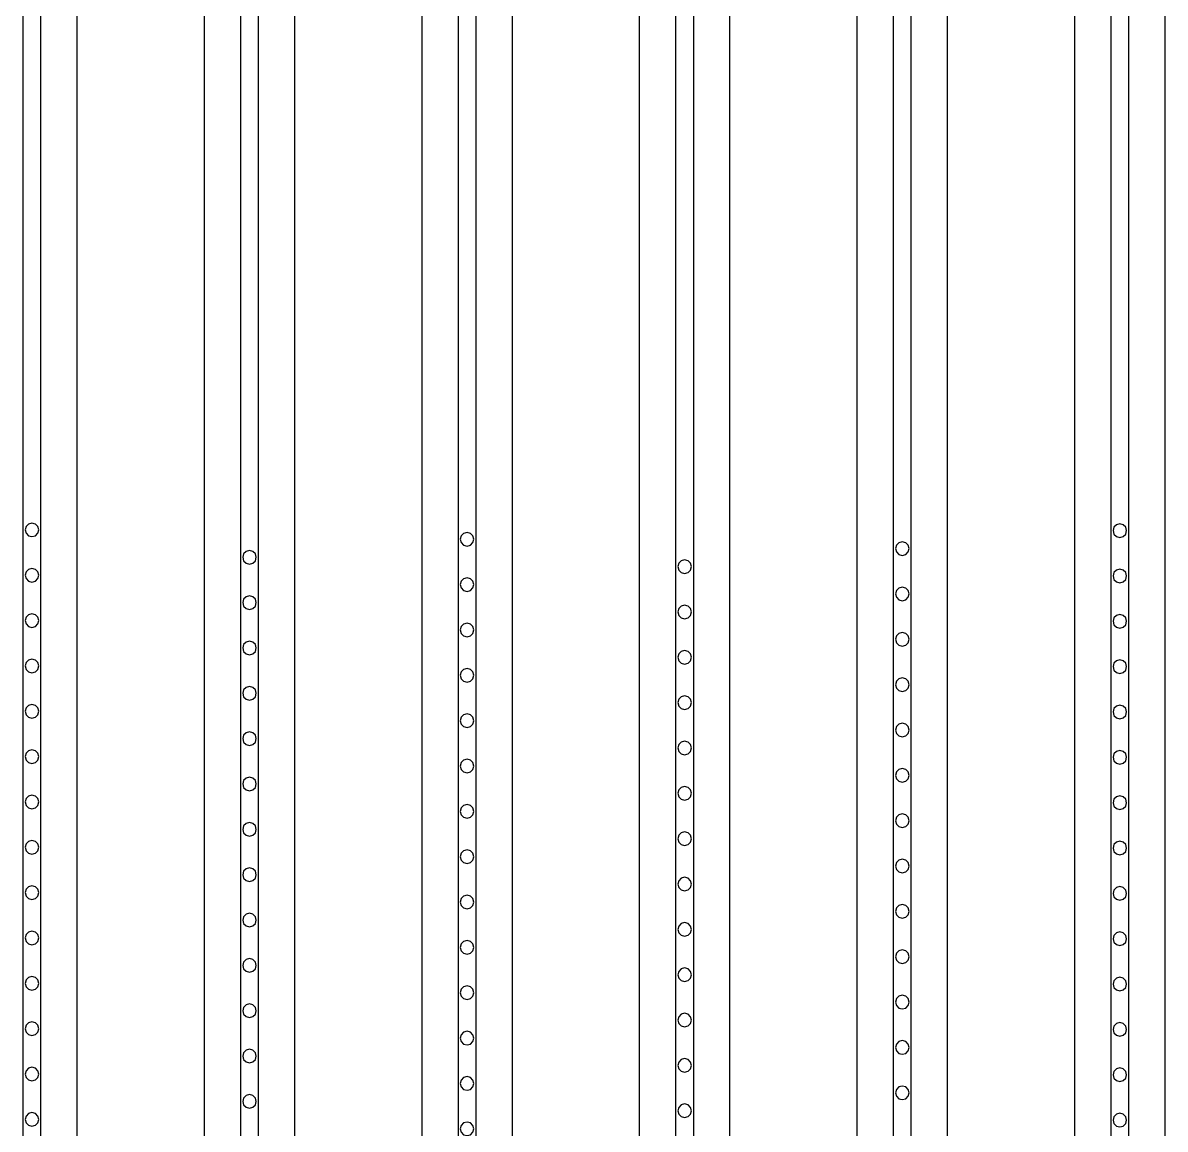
# Model space of a CAD drawing. Header units: metres. Extents: x -1805 to 1655, y -683 to 39617.
# Drawn here: x 652 to 778, y 3982 to 4104 of the extents above; entities that cross this region are included whole.
import ezdxf

# ---------------------------------------------------------------- set-up
doc = ezdxf.new("R2010")
doc.units = ezdxf.units.M
for name, color, linetype in [('Etching', 5, 'CONTINUOUS'), ('IONP', 7, 'CONTINUOUS'), ('Metal', 4, 'CONTINUOUS')]:
    doc.layers.add(name, color=color, linetype=linetype)

msp = doc.modelspace()

# ---------------------------------------------------------------- linework, layer by layer
at = {"layer": 'Etching'}
for points in [[(658, 3255.74), (658, 9134.24)], [(672, 9134.24), (672, 3382.72)], [(682, 3382.72), (682, 9134.24)], [(696, 9134.24), (696, 3509.71)], [(706, 3509.71), (706, 9134.24)], [(720, 9134.24), (720, 3636.69)], [(730, 3636.69), (730, 9134.24)], [(744, 9134.24), (744, 3763.67)], [(754, 3763.67), (754, 9134.24)], [(768, 9134.24), (768, 3890.66)], [(778, 3890.66), (778, 9134.24)]]:
    msp.add_lwpolyline(points, dxfattribs=at)
at = {"layer": 'IONP'}
for points in [[(653.75, 4048.1), (653.65, 4048.47), (653.38, 4048.74), (653, 4048.85), (652.62, 4048.74), (652.35, 4048.47), (652.25, 4048.1), (652.35, 4047.72), (652.62, 4047.45), (653, 4047.35), (653.38, 4047.45), (653.65, 4047.72), (653.75, 4048.1)], [(773.75, 4048.02), (773.65, 4048.39), (773.38, 4048.67), (773, 4048.77), (772.62, 4048.67), (772.35, 4048.39), (772.25, 4048.02), (772.35, 4047.64), (772.62, 4047.37), (773, 4047.27), (773.38, 4047.37), (773.65, 4047.64), (773.75, 4048.02)], [(701.75, 4047.06), (701.65, 4047.44), (701.38, 4047.71), (701, 4047.81), (700.62, 4047.71), (700.35, 4047.44), (700.25, 4047.06), (700.35, 4046.69), (700.62, 4046.41), (701, 4046.31), (701.38, 4046.41), (701.65, 4046.69), (701.75, 4047.06)], [(749.75, 4046.03), (749.65, 4046.41), (749.38, 4046.68), (749, 4046.78), (748.62, 4046.68), (748.35, 4046.41), (748.25, 4046.03), (748.35, 4045.66), (748.62, 4045.38), (749, 4045.28), (749.38, 4045.38), (749.65, 4045.66), (749.75, 4046.03)], [(677.75, 4045.08), (677.65, 4045.45), (677.38, 4045.73), (677, 4045.83), (676.62, 4045.73), (676.35, 4045.45), (676.25, 4045.08), (676.35, 4044.7), (676.62, 4044.43), (677, 4044.33), (677.38, 4044.43), (677.65, 4044.7), (677.75, 4045.08)], [(725.75, 4044.05), (725.65, 4044.42), (725.38, 4044.7), (725, 4044.8), (724.62, 4044.7), (724.35, 4044.42), (724.25, 4044.05), (724.35, 4043.67), (724.62, 4043.4), (725, 4043.3), (725.38, 4043.4), (725.65, 4043.67), (725.75, 4044.05)], [(653.75, 4043.1), (653.65, 4043.47), (653.38, 4043.74), (653, 4043.85), (652.62, 4043.74), (652.35, 4043.47), (652.25, 4043.1), (652.35, 4042.72), (652.62, 4042.45), (653, 4042.35), (653.38, 4042.45), (653.65, 4042.72), (653.75, 4043.1)], [(773.75, 4043.02), (773.65, 4043.39), (773.38, 4043.67), (773, 4043.77), (772.62, 4043.67), (772.35, 4043.39), (772.25, 4043.02), (772.35, 4042.64), (772.62, 4042.37), (773, 4042.27), (773.38, 4042.37), (773.65, 4042.64), (773.75, 4043.02)], [(701.75, 4042.06), (701.65, 4042.44), (701.38, 4042.71), (701, 4042.81), (700.62, 4042.71), (700.35, 4042.44), (700.25, 4042.06), (700.35, 4041.69), (700.62, 4041.41), (701, 4041.31), (701.38, 4041.41), (701.65, 4041.69), (701.75, 4042.06)], [(677.75, 4040.08), (677.65, 4040.45), (677.38, 4040.73), (677, 4040.83), (676.62, 4040.73), (676.35, 4040.45), (676.25, 4040.08), (676.35, 4039.7), (676.62, 4039.43), (677, 4039.33), (677.38, 4039.43), (677.65, 4039.7), (677.75, 4040.08)], [(749.75, 4041.03), (749.65, 4041.41), (749.38, 4041.68), (749, 4041.78), (748.62, 4041.68), (748.35, 4041.41), (748.25, 4041.03), (748.35, 4040.66), (748.62, 4040.38), (749, 4040.28), (749.38, 4040.38), (749.65, 4040.66), (749.75, 4041.03)], [(725.75, 4039.05), (725.65, 4039.42), (725.38, 4039.7), (725, 4039.8), (724.62, 4039.7), (724.35, 4039.42), (724.25, 4039.05), (724.35, 4038.67), (724.62, 4038.4), (725, 4038.3), (725.38, 4038.4), (725.65, 4038.67), (725.75, 4039.05)], [(653.75, 4038.1), (653.65, 4038.47), (653.38, 4038.74), (653, 4038.85), (652.62, 4038.74), (652.35, 4038.47), (652.25, 4038.1), (652.35, 4037.72), (652.62, 4037.45), (653, 4037.35), (653.38, 4037.45), (653.65, 4037.72), (653.75, 4038.1)], [(773.75, 4038.02), (773.65, 4038.39), (773.38, 4038.67), (773, 4038.77), (772.62, 4038.67), (772.35, 4038.39), (772.25, 4038.02), (772.35, 4037.64), (772.62, 4037.37), (773, 4037.27), (773.38, 4037.37), (773.65, 4037.64), (773.75, 4038.02)], [(701.75, 4037.06), (701.65, 4037.44), (701.38, 4037.71), (701, 4037.81), (700.62, 4037.71), (700.35, 4037.44), (700.25, 4037.06), (700.35, 4036.69), (700.62, 4036.41), (701, 4036.31), (701.38, 4036.41), (701.65, 4036.69), (701.75, 4037.06)], [(677.75, 4035.08), (677.65, 4035.45), (677.38, 4035.73), (677, 4035.83), (676.62, 4035.73), (676.35, 4035.45), (676.25, 4035.08), (676.35, 4034.7), (676.62, 4034.43), (677, 4034.33), (677.38, 4034.43), (677.65, 4034.7), (677.75, 4035.08)], [(749.75, 4036.03), (749.65, 4036.41), (749.38, 4036.68), (749, 4036.78), (748.62, 4036.68), (748.35, 4036.41), (748.25, 4036.03), (748.35, 4035.66), (748.62, 4035.38), (749, 4035.28), (749.38, 4035.38), (749.65, 4035.66), (749.75, 4036.03)], [(725.75, 4034.05), (725.65, 4034.42), (725.38, 4034.7), (725, 4034.8), (724.62, 4034.7), (724.35, 4034.42), (724.25, 4034.05), (724.35, 4033.67), (724.62, 4033.4), (725, 4033.3), (725.38, 4033.4), (725.65, 4033.67), (725.75, 4034.05)], [(653.75, 4033.1), (653.65, 4033.47), (653.38, 4033.74), (653, 4033.85), (652.62, 4033.74), (652.35, 4033.47), (652.25, 4033.1), (652.35, 4032.72), (652.62, 4032.45), (653, 4032.35), (653.38, 4032.45), (653.65, 4032.72), (653.75, 4033.1)], [(773.75, 4033.02), (773.65, 4033.39), (773.38, 4033.67), (773, 4033.77), (772.62, 4033.67), (772.35, 4033.39), (772.25, 4033.02), (772.35, 4032.64), (772.62, 4032.37), (773, 4032.27), (773.38, 4032.37), (773.65, 4032.64), (773.75, 4033.02)], [(701.75, 4032.06), (701.65, 4032.44), (701.38, 4032.71), (701, 4032.81), (700.62, 4032.71), (700.35, 4032.44), (700.25, 4032.06), (700.35, 4031.69), (700.62, 4031.41), (701, 4031.31), (701.38, 4031.41), (701.65, 4031.69), (701.75, 4032.06)], [(677.75, 4030.08), (677.65, 4030.45), (677.38, 4030.73), (677, 4030.83), (676.62, 4030.73), (676.35, 4030.45), (676.25, 4030.08), (676.35, 4029.7), (676.62, 4029.43), (677, 4029.33), (677.38, 4029.43), (677.65, 4029.7), (677.75, 4030.08)], [(749.75, 4031.03), (749.65, 4031.41), (749.38, 4031.68), (749, 4031.78), (748.62, 4031.68), (748.35, 4031.41), (748.25, 4031.03), (748.35, 4030.66), (748.62, 4030.38), (749, 4030.28), (749.38, 4030.38), (749.65, 4030.66), (749.75, 4031.03)], [(725.75, 4029.05), (725.65, 4029.42), (725.38, 4029.7), (725, 4029.8), (724.62, 4029.7), (724.35, 4029.42), (724.25, 4029.05), (724.35, 4028.67), (724.62, 4028.4), (725, 4028.3), (725.38, 4028.4), (725.65, 4028.67), (725.75, 4029.05)], [(653.75, 4028.1), (653.65, 4028.47), (653.38, 4028.74), (653, 4028.85), (652.62, 4028.74), (652.35, 4028.47), (652.25, 4028.1), (652.35, 4027.72), (652.62, 4027.45), (653, 4027.35), (653.38, 4027.45), (653.65, 4027.72), (653.75, 4028.1)], [(773.75, 4028.02), (773.65, 4028.39), (773.38, 4028.67), (773, 4028.77), (772.62, 4028.67), (772.35, 4028.39), (772.25, 4028.02), (772.35, 4027.64), (772.62, 4027.37), (773, 4027.27), (773.38, 4027.37), (773.65, 4027.64), (773.75, 4028.02)], [(701.75, 4027.06), (701.65, 4027.44), (701.38, 4027.71), (701, 4027.81), (700.62, 4027.71), (700.35, 4027.44), (700.25, 4027.06), (700.35, 4026.69), (700.62, 4026.41), (701, 4026.31), (701.38, 4026.41), (701.65, 4026.69), (701.75, 4027.06)], [(677.75, 4025.08), (677.65, 4025.45), (677.38, 4025.73), (677, 4025.83), (676.62, 4025.73), (676.35, 4025.45), (676.25, 4025.08), (676.35, 4024.7), (676.62, 4024.43), (677, 4024.33), (677.38, 4024.43), (677.65, 4024.7), (677.75, 4025.08)], [(749.75, 4026.03), (749.65, 4026.41), (749.38, 4026.68), (749, 4026.78), (748.62, 4026.68), (748.35, 4026.41), (748.25, 4026.03), (748.35, 4025.66), (748.62, 4025.38), (749, 4025.28), (749.38, 4025.38), (749.65, 4025.66), (749.75, 4026.03)], [(725.75, 4024.05), (725.65, 4024.42), (725.38, 4024.7), (725, 4024.8), (724.62, 4024.7), (724.35, 4024.42), (724.25, 4024.05), (724.35, 4023.67), (724.62, 4023.4), (725, 4023.3), (725.38, 4023.4), (725.65, 4023.67), (725.75, 4024.05)], [(653.75, 4023.1), (653.65, 4023.47), (653.38, 4023.74), (653, 4023.85), (652.62, 4023.74), (652.35, 4023.47), (652.25, 4023.1), (652.35, 4022.72), (652.62, 4022.45), (653, 4022.35), (653.38, 4022.45), (653.65, 4022.72), (653.75, 4023.1)], [(773.75, 4023.02), (773.65, 4023.39), (773.38, 4023.67), (773, 4023.77), (772.62, 4023.67), (772.35, 4023.39), (772.25, 4023.02), (772.35, 4022.64), (772.62, 4022.37), (773, 4022.27), (773.38, 4022.37), (773.65, 4022.64), (773.75, 4023.02)], [(701.75, 4022.06), (701.65, 4022.44), (701.38, 4022.71), (701, 4022.81), (700.62, 4022.71), (700.35, 4022.44), (700.25, 4022.06), (700.35, 4021.69), (700.62, 4021.41), (701, 4021.31), (701.38, 4021.41), (701.65, 4021.69), (701.75, 4022.06)], [(677.75, 4020.08), (677.65, 4020.45), (677.38, 4020.73), (677, 4020.83), (676.62, 4020.73), (676.35, 4020.45), (676.25, 4020.08), (676.35, 4019.7), (676.62, 4019.43), (677, 4019.33), (677.38, 4019.43), (677.65, 4019.7), (677.75, 4020.08)], [(749.75, 4021.03), (749.65, 4021.41), (749.38, 4021.68), (749, 4021.78), (748.62, 4021.68), (748.35, 4021.41), (748.25, 4021.03), (748.35, 4020.66), (748.62, 4020.38), (749, 4020.28), (749.38, 4020.38), (749.65, 4020.66), (749.75, 4021.03)], [(725.75, 4019.05), (725.65, 4019.42), (725.38, 4019.7), (725, 4019.8), (724.62, 4019.7), (724.35, 4019.42), (724.25, 4019.05), (724.35, 4018.67), (724.62, 4018.4), (725, 4018.3), (725.38, 4018.4), (725.65, 4018.67), (725.75, 4019.05)], [(653.75, 4018.1), (653.65, 4018.47), (653.38, 4018.74), (653, 4018.85), (652.62, 4018.74), (652.35, 4018.47), (652.25, 4018.1), (652.35, 4017.72), (652.62, 4017.45), (653, 4017.35), (653.38, 4017.45), (653.65, 4017.72), (653.75, 4018.1)], [(773.75, 4018.02), (773.65, 4018.39), (773.38, 4018.67), (773, 4018.77), (772.62, 4018.67), (772.35, 4018.39), (772.25, 4018.02), (772.35, 4017.64), (772.62, 4017.37), (773, 4017.27), (773.38, 4017.37), (773.65, 4017.64), (773.75, 4018.02)], [(701.75, 4017.06), (701.65, 4017.44), (701.38, 4017.71), (701, 4017.81), (700.62, 4017.71), (700.35, 4017.44), (700.25, 4017.06), (700.35, 4016.69), (700.62, 4016.41), (701, 4016.31), (701.38, 4016.41), (701.65, 4016.69), (701.75, 4017.06)], [(677.75, 4015.08), (677.65, 4015.45), (677.38, 4015.73), (677, 4015.83), (676.62, 4015.73), (676.35, 4015.45), (676.25, 4015.08), (676.35, 4014.7), (676.62, 4014.43), (677, 4014.33), (677.38, 4014.43), (677.65, 4014.7), (677.75, 4015.08)], [(749.75, 4016.03), (749.65, 4016.41), (749.38, 4016.68), (749, 4016.78), (748.62, 4016.68), (748.35, 4016.41), (748.25, 4016.03), (748.35, 4015.66), (748.62, 4015.38), (749, 4015.28), (749.38, 4015.38), (749.65, 4015.66), (749.75, 4016.03)], [(725.75, 4014.05), (725.65, 4014.42), (725.38, 4014.7), (725, 4014.8), (724.62, 4014.7), (724.35, 4014.42), (724.25, 4014.05), (724.35, 4013.67), (724.62, 4013.4), (725, 4013.3), (725.38, 4013.4), (725.65, 4013.67), (725.75, 4014.05)], [(653.75, 4013.1), (653.65, 4013.47), (653.38, 4013.74), (653, 4013.85), (652.62, 4013.74), (652.35, 4013.47), (652.25, 4013.1), (652.35, 4012.72), (652.62, 4012.45), (653, 4012.35), (653.38, 4012.45), (653.65, 4012.72), (653.75, 4013.1)], [(773.75, 4013.02), (773.65, 4013.39), (773.38, 4013.67), (773, 4013.77), (772.62, 4013.67), (772.35, 4013.39), (772.25, 4013.02), (772.35, 4012.64), (772.62, 4012.37), (773, 4012.27), (773.38, 4012.37), (773.65, 4012.64), (773.75, 4013.02)], [(701.75, 4012.06), (701.65, 4012.44), (701.38, 4012.71), (701, 4012.81), (700.62, 4012.71), (700.35, 4012.44), (700.25, 4012.06), (700.35, 4011.69), (700.62, 4011.41), (701, 4011.31), (701.38, 4011.41), (701.65, 4011.69), (701.75, 4012.06)], [(677.75, 4010.08), (677.65, 4010.45), (677.38, 4010.73), (677, 4010.83), (676.62, 4010.73), (676.35, 4010.45), (676.25, 4010.08), (676.35, 4009.7), (676.62, 4009.43), (677, 4009.33), (677.38, 4009.43), (677.65, 4009.7), (677.75, 4010.08)], [(749.75, 4011.03), (749.65, 4011.41), (749.38, 4011.68), (749, 4011.78), (748.62, 4011.68), (748.35, 4011.41), (748.25, 4011.03), (748.35, 4010.66), (748.62, 4010.38), (749, 4010.28), (749.38, 4010.38), (749.65, 4010.66), (749.75, 4011.03)], [(725.75, 4009.05), (725.65, 4009.42), (725.38, 4009.7), (725, 4009.8), (724.62, 4009.7), (724.35, 4009.42), (724.25, 4009.05), (724.35, 4008.67), (724.62, 4008.4), (725, 4008.3), (725.38, 4008.4), (725.65, 4008.67), (725.75, 4009.05)], [(653.75, 4008.1), (653.65, 4008.47), (653.38, 4008.74), (653, 4008.85), (652.62, 4008.74), (652.35, 4008.47), (652.25, 4008.1), (652.35, 4007.72), (652.62, 4007.45), (653, 4007.35), (653.38, 4007.45), (653.65, 4007.72), (653.75, 4008.1)], [(773.75, 4008.02), (773.65, 4008.39), (773.38, 4008.67), (773, 4008.77), (772.62, 4008.67), (772.35, 4008.39), (772.25, 4008.02), (772.35, 4007.64), (772.62, 4007.37), (773, 4007.27), (773.38, 4007.37), (773.65, 4007.64), (773.75, 4008.02)], [(701.75, 4007.06), (701.65, 4007.44), (701.38, 4007.71), (701, 4007.81), (700.62, 4007.71), (700.35, 4007.44), (700.25, 4007.06), (700.35, 4006.69), (700.62, 4006.41), (701, 4006.31), (701.38, 4006.41), (701.65, 4006.69), (701.75, 4007.06)], [(677.75, 4005.08), (677.65, 4005.45), (677.38, 4005.73), (677, 4005.83), (676.62, 4005.73), (676.35, 4005.45), (676.25, 4005.08), (676.35, 4004.7), (676.62, 4004.43), (677, 4004.33), (677.38, 4004.43), (677.65, 4004.7), (677.75, 4005.08)], [(749.75, 4006.03), (749.65, 4006.41), (749.38, 4006.68), (749, 4006.78), (748.62, 4006.68), (748.35, 4006.41), (748.25, 4006.03), (748.35, 4005.66), (748.62, 4005.38), (749, 4005.28), (749.38, 4005.38), (749.65, 4005.66), (749.75, 4006.03)], [(725.75, 4004.05), (725.65, 4004.42), (725.38, 4004.7), (725, 4004.8), (724.62, 4004.7), (724.35, 4004.42), (724.25, 4004.05), (724.35, 4003.67), (724.62, 4003.4), (725, 4003.3), (725.38, 4003.4), (725.65, 4003.67), (725.75, 4004.05)], [(653.75, 4003.1), (653.65, 4003.47), (653.38, 4003.74), (653, 4003.85), (652.62, 4003.74), (652.35, 4003.47), (652.25, 4003.1), (652.35, 4002.72), (652.62, 4002.45), (653, 4002.35), (653.38, 4002.45), (653.65, 4002.72), (653.75, 4003.1)], [(773.75, 4003.02), (773.65, 4003.39), (773.38, 4003.67), (773, 4003.77), (772.62, 4003.67), (772.35, 4003.39), (772.25, 4003.02), (772.35, 4002.64), (772.62, 4002.37), (773, 4002.27), (773.38, 4002.37), (773.65, 4002.64), (773.75, 4003.02)], [(701.75, 4002.06), (701.65, 4002.44), (701.38, 4002.71), (701, 4002.81), (700.62, 4002.71), (700.35, 4002.44), (700.25, 4002.06), (700.35, 4001.69), (700.62, 4001.41), (701, 4001.31), (701.38, 4001.41), (701.65, 4001.69), (701.75, 4002.06)], [(749.75, 4001.03), (749.65, 4001.41), (749.38, 4001.68), (749, 4001.78), (748.62, 4001.68), (748.35, 4001.41), (748.25, 4001.03), (748.35, 4000.66), (748.62, 4000.38), (749, 4000.28), (749.38, 4000.38), (749.65, 4000.66), (749.75, 4001.03)], [(677.75, 4000.08), (677.65, 4000.45), (677.38, 4000.73), (677, 4000.83), (676.62, 4000.73), (676.35, 4000.45), (676.25, 4000.08), (676.35, 3999.7), (676.62, 3999.43), (677, 3999.33), (677.38, 3999.43), (677.65, 3999.7), (677.75, 4000.08)], [(725.75, 3999.05), (725.65, 3999.42), (725.38, 3999.7), (725, 3999.8), (724.62, 3999.7), (724.35, 3999.42), (724.25, 3999.05), (724.35, 3998.67), (724.62, 3998.4), (725, 3998.3), (725.38, 3998.4), (725.65, 3998.67), (725.75, 3999.05)], [(653.75, 3998.1), (653.65, 3998.47), (653.38, 3998.74), (653, 3998.85), (652.62, 3998.74), (652.35, 3998.47), (652.25, 3998.1), (652.35, 3997.72), (652.62, 3997.45), (653, 3997.35), (653.38, 3997.45), (653.65, 3997.72), (653.75, 3998.1)], [(773.75, 3998.02), (773.65, 3998.39), (773.38, 3998.67), (773, 3998.77), (772.62, 3998.67), (772.35, 3998.39), (772.25, 3998.02), (772.35, 3997.64), (772.62, 3997.37), (773, 3997.27), (773.38, 3997.37), (773.65, 3997.64), (773.75, 3998.02)], [(701.75, 3997.06), (701.65, 3997.44), (701.38, 3997.71), (701, 3997.81), (700.62, 3997.71), (700.35, 3997.44), (700.25, 3997.06), (700.35, 3996.69), (700.62, 3996.41), (701, 3996.31), (701.38, 3996.41), (701.65, 3996.69), (701.75, 3997.06)], [(749.75, 3996.03), (749.65, 3996.41), (749.38, 3996.68), (749, 3996.78), (748.62, 3996.68), (748.35, 3996.41), (748.25, 3996.03), (748.35, 3995.66), (748.62, 3995.38), (749, 3995.28), (749.38, 3995.38), (749.65, 3995.66), (749.75, 3996.03)], [(677.75, 3995.08), (677.65, 3995.45), (677.38, 3995.73), (677, 3995.83), (676.62, 3995.73), (676.35, 3995.45), (676.25, 3995.08), (676.35, 3994.7), (676.62, 3994.43), (677, 3994.33), (677.38, 3994.43), (677.65, 3994.7), (677.75, 3995.08)], [(725.75, 3994.05), (725.65, 3994.42), (725.38, 3994.7), (725, 3994.8), (724.62, 3994.7), (724.35, 3994.42), (724.25, 3994.05), (724.35, 3993.67), (724.62, 3993.4), (725, 3993.3), (725.38, 3993.4), (725.65, 3993.67), (725.75, 3994.05)], [(653.75, 3993.1), (653.65, 3993.47), (653.38, 3993.74), (653, 3993.85), (652.62, 3993.74), (652.35, 3993.47), (652.25, 3993.1), (652.35, 3992.72), (652.62, 3992.45), (653, 3992.35), (653.38, 3992.45), (653.65, 3992.72), (653.75, 3993.1)], [(773.75, 3993.02), (773.65, 3993.39), (773.38, 3993.67), (773, 3993.77), (772.62, 3993.67), (772.35, 3993.39), (772.25, 3993.02), (772.35, 3992.64), (772.62, 3992.37), (773, 3992.27), (773.38, 3992.37), (773.65, 3992.64), (773.75, 3993.02)], [(701.75, 3992.06), (701.65, 3992.44), (701.38, 3992.71), (701, 3992.81), (700.62, 3992.71), (700.35, 3992.44), (700.25, 3992.06), (700.35, 3991.69), (700.62, 3991.41), (701, 3991.31), (701.38, 3991.41), (701.65, 3991.69), (701.75, 3992.06)], [(749.75, 3991.03), (749.65, 3991.41), (749.38, 3991.68), (749, 3991.78), (748.62, 3991.68), (748.35, 3991.41), (748.25, 3991.03), (748.35, 3990.66), (748.62, 3990.38), (749, 3990.28), (749.38, 3990.38), (749.65, 3990.66), (749.75, 3991.03)], [(677.75, 3990.08), (677.65, 3990.45), (677.38, 3990.73), (677, 3990.83), (676.62, 3990.73), (676.35, 3990.45), (676.25, 3990.08), (676.35, 3989.7), (676.62, 3989.43), (677, 3989.33), (677.38, 3989.43), (677.65, 3989.7), (677.75, 3990.08)], [(725.75, 3989.05), (725.65, 3989.42), (725.38, 3989.7), (725, 3989.8), (724.62, 3989.7), (724.35, 3989.42), (724.25, 3989.05), (724.35, 3988.67), (724.62, 3988.4), (725, 3988.3), (725.38, 3988.4), (725.65, 3988.67), (725.75, 3989.05)], [(653.75, 3988.1), (653.65, 3988.47), (653.38, 3988.74), (653, 3988.85), (652.62, 3988.74), (652.35, 3988.47), (652.25, 3988.1), (652.35, 3987.72), (652.62, 3987.45), (653, 3987.35), (653.38, 3987.45), (653.65, 3987.72), (653.75, 3988.1)], [(773.75, 3988.02), (773.65, 3988.39), (773.38, 3988.67), (773, 3988.77), (772.62, 3988.67), (772.35, 3988.39), (772.25, 3988.02), (772.35, 3987.64), (772.62, 3987.37), (773, 3987.27), (773.38, 3987.37), (773.65, 3987.64), (773.75, 3988.02)], [(701.75, 3987.06), (701.65, 3987.44), (701.38, 3987.71), (701, 3987.81), (700.62, 3987.71), (700.35, 3987.44), (700.25, 3987.06), (700.35, 3986.69), (700.62, 3986.41), (701, 3986.31), (701.38, 3986.41), (701.65, 3986.69), (701.75, 3987.06)], [(749.75, 3986.03), (749.65, 3986.41), (749.38, 3986.68), (749, 3986.78), (748.62, 3986.68), (748.35, 3986.41), (748.25, 3986.03), (748.35, 3985.66), (748.62, 3985.38), (749, 3985.28), (749.38, 3985.38), (749.65, 3985.66), (749.75, 3986.03)], [(677.75, 3985.08), (677.65, 3985.45), (677.38, 3985.73), (677, 3985.83), (676.62, 3985.73), (676.35, 3985.45), (676.25, 3985.08), (676.35, 3984.7), (676.62, 3984.43), (677, 3984.33), (677.38, 3984.43), (677.65, 3984.7), (677.75, 3985.08)], [(725.75, 3984.05), (725.65, 3984.42), (725.38, 3984.7), (725, 3984.8), (724.62, 3984.7), (724.35, 3984.42), (724.25, 3984.05), (724.35, 3983.67), (724.62, 3983.4), (725, 3983.3), (725.38, 3983.4), (725.65, 3983.67), (725.75, 3984.05)], [(653.75, 3983.1), (653.65, 3983.47), (653.38, 3983.74), (653, 3983.85), (652.62, 3983.74), (652.35, 3983.47), (652.25, 3983.1), (652.35, 3982.72), (652.62, 3982.45), (653, 3982.35), (653.38, 3982.45), (653.65, 3982.72), (653.75, 3983.1)], [(773.75, 3983.02), (773.65, 3983.39), (773.38, 3983.67), (773, 3983.77), (772.62, 3983.67), (772.35, 3983.39), (772.25, 3983.02), (772.35, 3982.64), (772.62, 3982.37), (773, 3982.27), (773.38, 3982.37), (773.65, 3982.64), (773.75, 3983.02)], [(701.75, 3982.06), (701.65, 3982.44), (701.38, 3982.71), (701, 3982.81), (700.62, 3982.71), (700.35, 3982.44), (700.25, 3982.06), (700.35, 3981.69), (700.62, 3981.41), (701, 3981.31), (701.38, 3981.41), (701.65, 3981.69), (701.75, 3982.06)]]:
    msp.add_lwpolyline(points, close=True, dxfattribs=at)
at = {"layer": 'Metal'}
for points in [[(652, 9436.51), (652, 3251.92)], [(654, 3251.92), (654, 9436.51)], [(676, 9436.51), (676, 3378.91)], [(678, 3378.91), (678, 9436.51)], [(700, 9436.51), (700, 3505.89)], [(702, 3505.89), (702, 9436.51)], [(724, 9436.51), (724, 3632.88)], [(726, 3632.88), (726, 9436.51)], [(748, 9436.51), (748, 3759.86)], [(750, 3759.86), (750, 9436.51)], [(772, 9436.51), (772, 3886.85)], [(774, 3886.85), (774, 9436.51)]]:
    msp.add_lwpolyline(points, dxfattribs=at)

doc.saveas('drawing.dxf')
